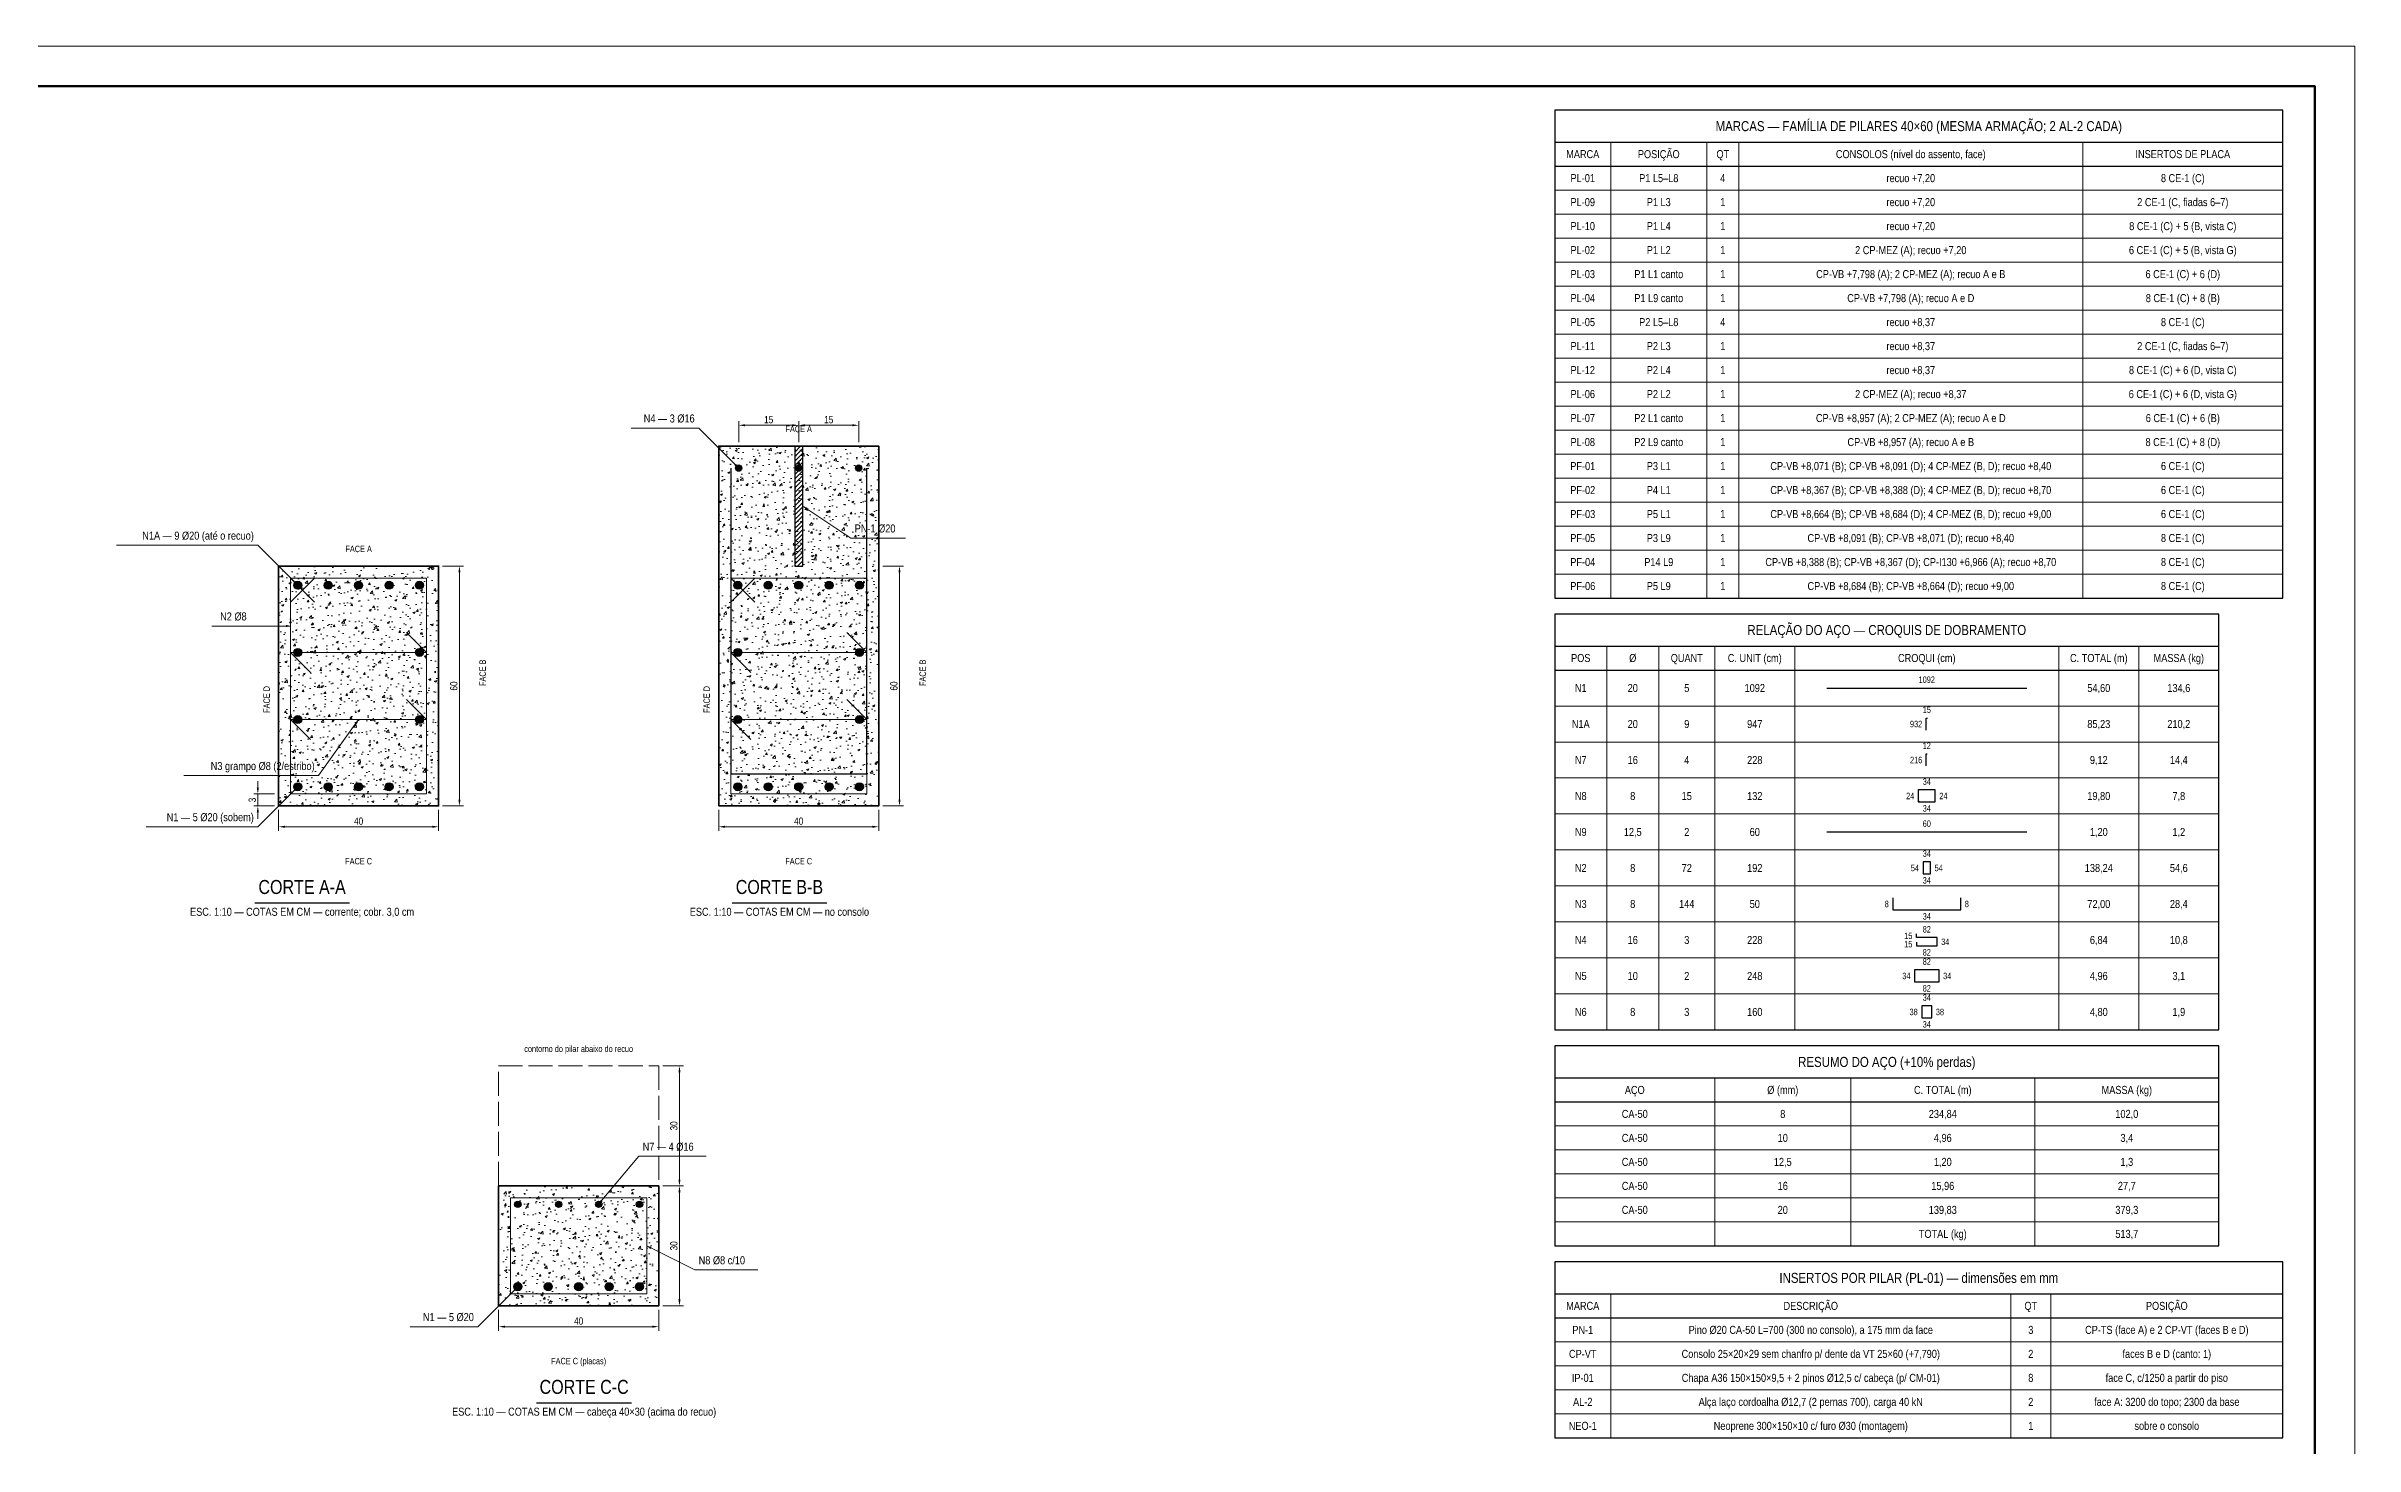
# Model space of a CAD drawing. Header units: millimetres. Extents: x 0 to 1189, y 0 to 841.
# Drawn here: x 612 to 1189, y 491 to 841 of the extents above; entities that cross this region are included whole.
import ezdxf
from ezdxf.enums import TextEntityAlignment as Align

# ---------------------------------------------------------------- set-up
doc = ezdxf.new("R2010")
doc.units = ezdxf.units.MM
doc.header["$LTSCALE"] = 0.5
doc.linetypes.add('ACAD_ISO02W100', pattern=[15, 12, -3])
for name, color, linetype, lineweight in [('ARM_SECAO', 3, 'Continuous', 25), ('ARM_TRANSV', 3, 'Continuous', 18), ('ARMADURA', 3, 'Continuous', 25), ('CARIMBO_FINO', 8, 'Continuous', 18), ('CHAMADA', 7, 'Continuous', 13), ('CORTADO', 7, 'Continuous', 35), ('HACHURA', 8, 'Continuous', 9), ('METALICA', 7, 'Continuous', 25), ('MOLDURA', 7, 'Continuous', 50), ('OCULTA', 8, 'ACAD_ISO02W100', 18), ('TABELA', 7, 'Continuous', 25), ('TABELA_FINA', 8, 'Continuous', 13), ('TEXTO', 7, 'Continuous', 18), ('TITULO', 7, 'Continuous', 25)]:
    doc.layers.add(name, color=color, linetype=linetype, lineweight=lineweight)
doc.layers.add('COTA', color=32, linetype='Continuous', lineweight=13, true_color=0x954a00)
doc.styles.add('ND', font='DejaVuSansCondensed.ttf')
doc.dimstyles.new('ND', dxfattribs={"dimtxt": 1.8, "dimasz": 1.6, "dimexe": 1, "dimexo": 1, "dimgap": 0.5, "dimtad": 1, "dimdec": 0, "dimtxsty": 'ND', "dimcen": 2.5, "dimclrd": 256, "dimclre": 256, "dimclrt": 256, "dimazin": 3, "dimtfac": 1, "dimtmove": 0, "dimatfit": 3, "dimlwd": 13, "dimlwe": 13})

msp = doc.modelspace()

# ---------------------------------------------------------------- hatches: boundary and pattern name
at = {"layer": 'ARM_SECAO'}
h = msp.add_hatch(color=256, dxfattribs=at)
edge = h.paths.add_edge_path()
edge.add_arc((785, 735.5), 0.8, 0, 360)
h = msp.add_hatch(color=256, dxfattribs=at)
edge = h.paths.add_edge_path()
edge.add_arc((800, 735.5), 0.8, 0, 360)
h = msp.add_hatch(color=256, dxfattribs=at)
edge = h.paths.add_edge_path()
edge.add_arc((815, 735.5), 0.8, 0, 360)
h = msp.add_hatch(color=256, dxfattribs=at)
edge = h.paths.add_edge_path()
edge.add_arc((674.8, 706.2), 1, 0, 360)
h = msp.add_hatch(color=256, dxfattribs=at)
edge = h.paths.add_edge_path()
edge.add_arc((682.4, 706.2), 1, 0, 360)
h = msp.add_hatch(color=256, dxfattribs=at)
edge = h.paths.add_edge_path()
edge.add_arc((690, 706.2), 1, 0, 360)
h = msp.add_hatch(color=256, dxfattribs=at)
edge = h.paths.add_edge_path()
edge.add_arc((697.6, 706.2), 1, 0, 360)
h = msp.add_hatch(color=256, dxfattribs=at)
edge = h.paths.add_edge_path()
edge.add_arc((705.2, 706.2), 1, 0, 360)
h = msp.add_hatch(color=256, dxfattribs=at)
edge = h.paths.add_edge_path()
edge.add_arc((784.8, 706.2), 1, 0, 360)
h = msp.add_hatch(color=256, dxfattribs=at)
edge = h.paths.add_edge_path()
edge.add_arc((792.4, 706.2), 1, 0, 360)
h = msp.add_hatch(color=256, dxfattribs=at)
edge = h.paths.add_edge_path()
edge.add_arc((800, 706.2), 1, 0, 360)
h = msp.add_hatch(color=256, dxfattribs=at)
edge = h.paths.add_edge_path()
edge.add_arc((807.6, 706.2), 1, 0, 360)
h = msp.add_hatch(color=256, dxfattribs=at)
edge = h.paths.add_edge_path()
edge.add_arc((815.2, 706.2), 1, 0, 360)
h = msp.add_hatch(color=256, dxfattribs=at)
edge = h.paths.add_edge_path()
edge.add_arc((674.8, 689.4), 1, 0, 360)
h = msp.add_hatch(color=256, dxfattribs=at)
edge = h.paths.add_edge_path()
edge.add_arc((705.2, 689.4), 1, 0, 360)
h = msp.add_hatch(color=256, dxfattribs=at)
edge = h.paths.add_edge_path()
edge.add_arc((784.8, 689.4), 1, 0, 360)
h = msp.add_hatch(color=256, dxfattribs=at)
edge = h.paths.add_edge_path()
edge.add_arc((815.2, 689.4), 1, 0, 360)
h = msp.add_hatch(color=256, dxfattribs=at)
edge = h.paths.add_edge_path()
edge.add_arc((674.8, 672.6), 1, 0, 360)
h = msp.add_hatch(color=256, dxfattribs=at)
edge = h.paths.add_edge_path()
edge.add_arc((705.2, 672.6), 1, 0, 360)
h = msp.add_hatch(color=256, dxfattribs=at)
edge = h.paths.add_edge_path()
edge.add_arc((784.8, 672.6), 1, 0, 360)
h = msp.add_hatch(color=256, dxfattribs=at)
edge = h.paths.add_edge_path()
edge.add_arc((815.2, 672.6), 1, 0, 360)
h = msp.add_hatch(color=256, dxfattribs=at)
edge = h.paths.add_edge_path()
edge.add_arc((674.8, 655.8), 1, 0, 360)
h = msp.add_hatch(color=256, dxfattribs=at)
edge = h.paths.add_edge_path()
edge.add_arc((682.4, 655.8), 1, 0, 360)
h = msp.add_hatch(color=256, dxfattribs=at)
edge = h.paths.add_edge_path()
edge.add_arc((690, 655.8), 1, 0, 360)
h = msp.add_hatch(color=256, dxfattribs=at)
edge = h.paths.add_edge_path()
edge.add_arc((697.6, 655.8), 1, 0, 360)
h = msp.add_hatch(color=256, dxfattribs=at)
edge = h.paths.add_edge_path()
edge.add_arc((705.2, 655.8), 1, 0, 360)
h = msp.add_hatch(color=256, dxfattribs=at)
edge = h.paths.add_edge_path()
edge.add_arc((784.8, 655.8), 1, 0, 360)
h = msp.add_hatch(color=256, dxfattribs=at)
edge = h.paths.add_edge_path()
edge.add_arc((792.4, 655.8), 1, 0, 360)
h = msp.add_hatch(color=256, dxfattribs=at)
edge = h.paths.add_edge_path()
edge.add_arc((800, 655.8), 1, 0, 360)
h = msp.add_hatch(color=256, dxfattribs=at)
edge = h.paths.add_edge_path()
edge.add_arc((807.6, 655.8), 1, 0, 360)
h = msp.add_hatch(color=256, dxfattribs=at)
edge = h.paths.add_edge_path()
edge.add_arc((815.2, 655.8), 1, 0, 360)
h = msp.add_hatch(color=256, dxfattribs=at)
edge = h.paths.add_edge_path()
edge.add_arc((729.8, 551.4), 0.8, 0, 360)
h = msp.add_hatch(color=256, dxfattribs=at)
edge = h.paths.add_edge_path()
edge.add_arc((740, 551.4), 0.8, 0, 360)
h = msp.add_hatch(color=256, dxfattribs=at)
edge = h.paths.add_edge_path()
edge.add_arc((750, 551.4), 0.8, 0, 360)
h = msp.add_hatch(color=256, dxfattribs=at)
edge = h.paths.add_edge_path()
edge.add_arc((760.2, 551.4), 0.8, 0, 360)
h = msp.add_hatch(color=256, dxfattribs=at)
edge = h.paths.add_edge_path()
edge.add_arc((729.8, 530.8), 1, 0, 360)
h = msp.add_hatch(color=256, dxfattribs=at)
edge = h.paths.add_edge_path()
edge.add_arc((737.4, 530.8), 1, 0, 360)
h = msp.add_hatch(color=256, dxfattribs=at)
edge = h.paths.add_edge_path()
edge.add_arc((745, 530.8), 1, 0, 360)
h = msp.add_hatch(color=256, dxfattribs=at)
edge = h.paths.add_edge_path()
edge.add_arc((752.6, 530.8), 1, 0, 360)
h = msp.add_hatch(color=256, dxfattribs=at)
edge = h.paths.add_edge_path()
edge.add_arc((760.2, 530.8), 1, 0, 360)
at = {"layer": 'HACHURA'}
h = msp.add_hatch(dxfattribs=at)
h.set_pattern_fill('AR-CONC', color=256, scale=0.03)
h.paths.add_polyline_path([(780, 651), (820, 651), (820, 741), (780, 741)])
h = msp.add_hatch(dxfattribs=at)
h.set_pattern_fill('ANSI31', color=256, scale=0.25)
h.paths.add_polyline_path([(799, 711), (801, 711), (801, 741), (799, 741)])
h = msp.add_hatch(dxfattribs=at)
h.set_pattern_fill('AR-CONC', color=256, scale=0.03)
h.paths.add_polyline_path([(670, 651), (710, 651), (710, 711), (670, 711)])
h = msp.add_hatch(dxfattribs=at)
h.set_pattern_fill('AR-CONC', color=256, scale=0.03)
h.paths.add_polyline_path([(725, 526), (765, 526), (765, 556), (725, 556)])

# ---------------------------------------------------------------- linework, layer by layer
at = {"layer": 'ARM_SECAO'}
for centre, radius in [((785, 735.5), 0.8), ((800, 735.5), 0.8), ((815, 735.5), 0.8), ((674.8, 706.2), 1), ((682.4, 706.2), 1), ((690, 706.2), 1), ((697.6, 706.2), 1), ((705.2, 706.2), 1), ((784.8, 706.2), 1), ((792.4, 706.2), 1), ((800, 706.2), 1), ((807.6, 706.2), 1), ((815.2, 706.2), 1), ((674.8, 689.4), 1), ((705.2, 689.4), 1), ((784.8, 689.4), 1), ((815.2, 689.4), 1), ((674.8, 672.6), 1), ((705.2, 672.6), 1), ((784.8, 672.6), 1), ((815.2, 672.6), 1), ((674.8, 655.8), 1), ((682.4, 655.8), 1), ((690, 655.8), 1), ((697.6, 655.8), 1), ((705.2, 655.8), 1), ((784.8, 655.8), 1), ((792.4, 655.8), 1), ((800, 655.8), 1), ((807.6, 655.8), 1), ((815.2, 655.8), 1), ((729.8, 551.4), 0.8), ((740, 551.4), 0.8), ((750, 551.4), 0.8), ((760.2, 551.4), 0.8), ((729.8, 530.8), 1), ((737.4, 530.8), 1), ((745, 530.8), 1), ((752.6, 530.8), 1), ((760.2, 530.8), 1)]:
    msp.add_circle(centre, radius, dxfattribs=at)
at = {"layer": 'ARM_TRANSV'}
for p, q in [((673, 689.4), (707, 689.4)), ((783, 689.4), (817, 689.4)), ((673, 672.6), (707, 672.6)), ((783, 672.6), (817, 672.6))]:
    msp.add_line(p, q, dxfattribs=at)
for points in [[(673, 654), (707, 654), (707, 708), (673, 708)], [(783, 654), (817, 654), (817, 708), (783, 708)], [(728, 529), (762, 529), (762, 553), (728, 553)]]:
    msp.add_lwpolyline(points, close=True, dxfattribs=at)
for points in [[(673, 708), (679, 702)], [(679, 708), (673, 702)], [(783, 708), (789, 702)], [(789, 708), (783, 702)], [(707, 689.4), (702, 694.4)], [(817, 689.4), (812, 694.4)], [(673, 689.4), (678, 684.4)], [(783, 689.4), (788, 684.4)], [(707, 672.6), (702, 677.6)], [(817, 672.6), (812, 677.6)], [(673, 672.6), (678, 667.6)], [(783, 672.6), (788, 667.6)]]:
    msp.add_lwpolyline(points, dxfattribs=at)
at = {"layer": 'ARMADURA'}
for points in [[(783, 735.5), (783, 659), (817, 659), (817, 735.5)], [(1057, 680.5), (1107, 680.5)], [(1081.85, 670), (1081.85, 673), (1082.15, 673)], [(1081.875, 661), (1081.875, 664), (1082.125, 664)], [(1079.875, 652), (1084.125, 652), (1084.125, 655), (1079.875, 655), (1079.875, 652), (1080.125, 652.25)], [(1057, 644.5), (1107, 644.5)], [(1081.0556, 634), (1082.9444, 634), (1082.9444, 637), (1081.0556, 637), (1081.0556, 634), (1081.1667, 634.1111)], [(1073.5, 628), (1073.5, 625), (1090.5, 625), (1090.5, 628)], [(1079.398, 616.9184), (1079.398, 616), (1084.602, 616), (1084.602, 618.0816), (1079.398, 618.0816), (1079.398, 619)], [(1078.9118, 607), (1085.0882, 607), (1085.0882, 610), (1078.9118, 610), (1078.9118, 607), (1079.0882, 607.1765)], [(1080.725, 598), (1083.275, 598), (1083.275, 601), (1080.725, 601), (1080.725, 598), (1080.875, 598.15)]]:
    msp.add_lwpolyline(points, dxfattribs=at)
at = {"layer": 'CARIMBO_FINO'}
msp.add_lwpolyline([(0, 0), (1189, 0), (1189, 841), (0, 841)], close=True, dxfattribs=at)
at = {"layer": 'CHAMADA'}
for points in [[(785, 735.5), (775, 745.5), (758.1119, 745.5)], [(801, 726), (813, 718), (826.6611, 718)], [(674.8, 706.2), (664.8, 716.2), (629.4738, 716.2)], [(673, 696), (663, 696), (653.288, 696)], [(690, 672.6), (680, 658.6), (646.2679, 658.6)], [(674.8, 655.8), (664.8, 645.8), (636.9152, 645.8)], [(750, 551.4), (760, 563.4), (776.8881, 563.4)], [(762, 541), (774, 535), (789.8245, 535)], [(729.8, 530.8), (719.8, 520.8), (702.9119, 520.8)]]:
    msp.add_lwpolyline(points, dxfattribs=at)
for points in [[(785, 735.5), (784.3636, 736.5607), (783.9393, 736.1364)], [(801, 726), (801.8321, 725.0847), (802.1649, 725.584)], [(674.8, 706.2), (674.1636, 707.2607), (673.7393, 706.8364)], [(673, 696), (671.8, 696.3), (671.8, 695.7)], [(690, 672.6), (689.0584, 671.7979), (689.5466, 671.4491)], [(674.8, 655.8), (673.7393, 655.1636), (674.1636, 654.7393)], [(750, 551.4), (750.9987, 552.1298), (750.5378, 552.5139)], [(762, 541), (762.9391, 540.195), (763.2075, 540.7317)], [(729.8, 530.8), (728.7393, 530.1636), (729.1636, 529.7393)]]:
    msp.add_solid(points, dxfattribs=at)
at = {"layer": 'CORTADO'}
for points in [[(780, 651), (820, 651), (820, 741), (780, 741)], [(670, 651), (710, 651), (710, 711), (670, 711)], [(725, 526), (765, 526), (765, 556), (725, 556)]]:
    msp.add_lwpolyline(points, close=True, dxfattribs=at)
at = {"layer": 'METALICA'}
msp.add_lwpolyline([(799, 711), (801, 711), (801, 741), (799, 741)], close=True, dxfattribs=at)
at = {"layer": 'MOLDURA'}
msp.add_lwpolyline([(25, 10), (1179, 10), (1179, 831), (25, 831)], close=True, dxfattribs=at)
at = {"layer": 'OCULTA'}
msp.add_lwpolyline([(725, 556), (725, 586), (765, 586), (765, 556)], dxfattribs=at)
at = {"layer": 'TABELA'}
for p, q in [((989, 811), (1171, 811)), ((989, 685), (1155, 685)), ((989, 577), (1155, 577)), ((989, 541), (1155, 541)), ((989, 523), (1171, 523))]:
    msp.add_line(p, q, dxfattribs=at)
for points in [[(989, 817), (1171, 817), (1171, 825), (989, 825)], [(989, 703), (1171, 703), (1171, 825), (989, 825)], [(989, 691), (1155, 691), (1155, 699), (989, 699)], [(989, 595), (1155, 595), (1155, 699), (989, 699)], [(989, 583), (1155, 583), (1155, 591), (989, 591)], [(989, 541), (1155, 541), (1155, 591), (989, 591)], [(989, 529), (1171, 529), (1171, 537), (989, 537)], [(989, 493), (1171, 493), (1171, 537), (989, 537)]]:
    msp.add_lwpolyline(points, close=True, dxfattribs=at)
at = {"layer": 'TABELA_FINA'}
for p, q in [((1003, 817), (1003, 703)), ((1027, 817), (1027, 703)), ((1035, 817), (1035, 703)), ((1121, 817), (1121, 703)), ((989, 805), (1171, 805)), ((989, 799), (1171, 799)), ((989, 793), (1171, 793)), ((989, 787), (1171, 787)), ((989, 781), (1171, 781)), ((989, 775), (1171, 775)), ((989, 769), (1171, 769)), ((989, 763), (1171, 763)), ((989, 757), (1171, 757)), ((989, 751), (1171, 751)), ((989, 745), (1171, 745)), ((989, 739), (1171, 739)), ((989, 733), (1171, 733)), ((989, 727), (1171, 727)), ((989, 721), (1171, 721)), ((989, 715), (1171, 715)), ((989, 709), (1171, 709)), ((989, 703), (1171, 703)), ((1002, 691), (1002, 595)), ((1015, 691), (1015, 595)), ((1029, 691), (1029, 595)), ((1049, 691), (1049, 595)), ((1115, 691), (1115, 595)), ((1135, 691), (1135, 595)), ((989, 676), (1155, 676)), ((989, 667), (1155, 667)), ((989, 658), (1155, 658)), ((989, 649), (1155, 649)), ((989, 640), (1155, 640)), ((989, 631), (1155, 631)), ((989, 622), (1155, 622)), ((989, 613), (1155, 613)), ((989, 604), (1155, 604)), ((989, 595), (1155, 595)), ((1029, 583), (1029, 541)), ((1063, 583), (1063, 541)), ((1109, 583), (1109, 541)), ((989, 571), (1155, 571)), ((989, 565), (1155, 565)), ((989, 559), (1155, 559)), ((989, 553), (1155, 553)), ((989, 547), (1155, 547)), ((1003, 529), (1003, 493)), ((1103, 529), (1103, 493)), ((1113, 529), (1113, 493)), ((989, 517), (1171, 517)), ((989, 511), (1171, 511)), ((989, 505), (1171, 505)), ((989, 499), (1171, 499)), ((989, 493), (1171, 493))]:
    msp.add_line(p, q, dxfattribs=at)
at = {"layer": 'TITULO'}
for p, q in [((664.0547, 626.7435), (687.6756, 626.7435)), ((783.3644, 626.7435), (807.004, 626.7435)), ((734.4944, 501.7435), (758.2419, 501.7435))]:
    msp.add_line(p, q, dxfattribs=at)

# ---------------------------------------------------------------- texts
at = {"layer": 'TEXTO', "style": 'ND'}
for s, p in [('MARCA', (996, 814)), ('POSIÇÃO', (1015, 814)), ('QT', (1031, 814)), ('CONSOLOS (nível do assento, face)', (1078, 814)), ('INSERTOS DE PLACA', (1146, 814)), ('PL-01', (996, 808)), ('P1 L5–L8', (1015, 808)), ('4', (1031, 808)), ('recuo +7,20', (1078, 808)), ('8 CE-1 (C)', (1146, 808)), ('PL-09', (996, 802)), ('P1 L3', (1015, 802)), ('1', (1031, 802)), ('recuo +7,20', (1078, 802)), ('2 CE-1 (C, fiadas 6–7)', (1146, 802)), ('PL-10', (996, 796)), ('P1 L4', (1015, 796)), ('1', (1031, 796)), ('recuo +7,20', (1078, 796)), ('8 CE-1 (C) + 5 (B, vista C)', (1146, 796)), ('PL-02', (996, 790)), ('P1 L2', (1015, 790)), ('1', (1031, 790)), ('2 CP-MEZ (A); recuo +7,20', (1078, 790)), ('6 CE-1 (C) + 5 (B, vista G)', (1146, 790)), ('PL-03', (996, 784)), ('P1 L1 canto', (1015, 784)), ('1', (1031, 784)), ('CP-VB +7,798 (A); 2 CP-MEZ (A); recuo A e B', (1078, 784)), ('6 CE-1 (C) + 6 (D)', (1146, 784)), ('CP-VB +7,798 (A); recuo A e D', (1078, 778)), ('8 CE-1 (C) + 8 (B)', (1146, 778)), ('PL-04', (996, 778)), ('P1 L9 canto', (1015, 778)), ('1', (1031, 778)), ('PL-05', (996, 772)), ('P2 L5–L8', (1015, 772)), ('4', (1031, 772)), ('recuo +8,37', (1078, 772)), ('8 CE-1 (C)', (1146, 772)), ('PL-11', (996, 766)), ('P2 L3', (1015, 766)), ('1', (1031, 766)), ('recuo +8,37', (1078, 766)), ('2 CE-1 (C, fiadas 6–7)', (1146, 766)), ('PL-12', (996, 760)), ('P2 L4', (1015, 760)), ('1', (1031, 760)), ('recuo +8,37', (1078, 760)), ('8 CE-1 (C) + 6 (D, vista C)', (1146, 760)), ('PL-06', (996, 754)), ('P2 L2', (1015, 754)), ('1', (1031, 754)), ('2 CP-MEZ (A); recuo +8,37', (1078, 754)), ('6 CE-1 (C) + 6 (D, vista G)', (1146, 754)), ('PL-07', (996, 748)), ('P2 L1 canto', (1015, 748)), ('1', (1031, 748)), ('CP-VB +8,957 (A); 2 CP-MEZ (A); recuo A e D', (1078, 748)), ('6 CE-1 (C) + 6 (B)', (1146, 748)), ('PL-08', (996, 742)), ('P2 L9 canto', (1015, 742)), ('1', (1031, 742)), ('CP-VB +8,957 (A); recuo A e B', (1078, 742)), ('8 CE-1 (C) + 8 (D)', (1146, 742)), ('PF-01', (996, 736)), ('P3 L1', (1015, 736)), ('1', (1031, 736)), ('CP-VB +8,071 (B); CP-VB +8,091 (D); 4 CP-MEZ (B, D); recuo +8,40', (1078, 736)), ('6 CE-1 (C)', (1146, 736)), ('PF-02', (996, 730)), ('P4 L1', (1015, 730)), ('1', (1031, 730)), ('CP-VB +8,367 (B); CP-VB +8,388 (D); 4 CP-MEZ (B, D); recuo +8,70', (1078, 730)), ('6 CE-1 (C)', (1146, 730)), ('PF-03', (996, 724)), ('P5 L1', (1015, 724)), ('1', (1031, 724)), ('CP-VB +8,664 (B); CP-VB +8,684 (D); 4 CP-MEZ (B, D); recuo +9,00', (1078, 724)), ('6 CE-1 (C)', (1146, 724)), ('PF-05', (996, 718)), ('P3 L9', (1015, 718)), ('1', (1031, 718)), ('CP-VB +8,091 (B); CP-VB +8,071 (D); recuo +8,40', (1078, 718)), ('8 CE-1 (C)', (1146, 718)), ('PF-04', (996, 712)), ('P14 L9', (1015, 712)), ('1', (1031, 712)), ('CP-VB +8,388 (B); CP-VB +8,367 (D); CP-I130 +6,966 (A); recuo +8,70', (1078, 712)), ('8 CE-1 (C)', (1146, 712)), ('PF-06', (996, 706)), ('P5 L9', (1015, 706)), ('1', (1031, 706)), ('CP-VB +8,684 (B); CP-VB +8,664 (D); recuo +9,00', (1078, 706)), ('8 CE-1 (C)', (1146, 706)), ('POS', (995.5, 688)), ('Ø', (1008.5, 688)), ('QUANT', (1022, 688)), ('C. UNIT (cm)', (1039, 688)), ('CROQUI (cm)', (1082, 688)), ('C. TOTAL (m)', (1125, 688)), ('MASSA (kg)', (1145, 688)), ('N1', (995.5, 680.5)), ('20', (1008.5, 680.5)), ('5', (1022, 680.5)), ('1092', (1039, 680.5)), ('54,60', (1125, 680.5)), ('134,6', (1145, 680.5)), ('N1A', (995.5, 671.5)), ('20', (1008.5, 671.5)), ('9', (1022, 671.5)), ('947', (1039, 671.5)), ('85,23', (1125, 671.5)), ('210,2', (1145, 671.5)), ('N7', (995.5, 662.5)), ('16', (1008.5, 662.5)), ('4', (1022, 662.5)), ('228', (1039, 662.5)), ('9,12', (1125, 662.5)), ('14,4', (1145, 662.5)), ('N8', (995.5, 653.5)), ('8', (1008.5, 653.5)), ('15', (1022, 653.5)), ('132', (1039, 653.5)), ('19,80', (1125, 653.5)), ('7,8', (1145, 653.5)), ('N9', (995.5, 644.5)), ('12,5', (1008.5, 644.5)), ('2', (1022, 644.5)), ('60', (1039, 644.5)), ('1,20', (1125, 644.5)), ('1,2', (1145, 644.5)), ('N2', (995.5, 635.5)), ('8', (1008.5, 635.5)), ('72', (1022, 635.5)), ('192', (1039, 635.5)), ('138,24', (1125, 635.5)), ('54,6', (1145, 635.5)), ('N3', (995.5, 626.5)), ('8', (1008.5, 626.5)), ('144', (1022, 626.5)), ('50', (1039, 626.5)), ('72,00', (1125, 626.5)), ('28,4', (1145, 626.5)), ('N4', (995.5, 617.5)), ('16', (1008.5, 617.5)), ('3', (1022, 617.5)), ('228', (1039, 617.5)), ('6,84', (1125, 617.5)), ('10,8', (1145, 617.5)), ('N5', (995.5, 608.5)), ('10', (1008.5, 608.5)), ('2', (1022, 608.5)), ('248', (1039, 608.5)), ('4,96', (1125, 608.5)), ('3,1', (1145, 608.5)), ('N6', (995.5, 599.5)), ('8', (1008.5, 599.5)), ('3', (1022, 599.5)), ('160', (1039, 599.5)), ('4,80', (1125, 599.5)), ('1,9', (1145, 599.5)), ('AÇO', (1009, 580)), ('Ø (mm)', (1046, 580)), ('C. TOTAL (m)', (1086, 580)), ('MASSA (kg)', (1132, 580)), ('CA-50', (1009, 574)), ('8', (1046, 574)), ('234,84', (1086, 574)), ('102,0', (1132, 574)), ('CA-50', (1009, 568)), ('10', (1046, 568)), ('4,96', (1086, 568)), ('3,4', (1132, 568)), ('CA-50', (1009, 562)), ('12,5', (1046, 562)), ('1,20', (1086, 562)), ('1,3', (1132, 562)), ('CA-50', (1009, 556)), ('16', (1046, 556)), ('15,96', (1086, 556)), ('27,7', (1132, 556)), ('CA-50', (1009, 550)), ('20', (1046, 550)), ('139,83', (1086, 550)), ('379,3', (1132, 550)), ('TOTAL (kg)', (1086, 544)), ('513,7', (1132, 544)), ('MARCA', (996, 526)), ('DESCRIÇÃO', (1053, 526)), ('QT', (1108, 526)), ('POSIÇÃO', (1142, 526)), ('PN-1', (996, 520)), ('Pino Ø20 CA-50 L=700 (300 no consolo), a 175 mm da face', (1053, 520)), ('3', (1108, 520)), ('CP-TS (face A) e 2 CP-VT (faces B e D)', (1142, 520)), ('CP-VT', (996, 514)), ('Consolo 25×20×29 sem chanfro p/ dente da VT 25×60 (+7,790)', (1053, 514)), ('2', (1108, 514)), ('faces B e D (canto: 1)', (1142, 514)), ('IP-01', (996, 508)), ('Chapa A36 150×150×9,5 + 2 pinos Ø12,5 c/ cabeça (p/ CM-01)', (1053, 508)), ('8', (1108, 508)), ('face C, c/1250 a partir do piso', (1142, 508)), ('AL-2', (996, 502)), ('Alça laço cordoalha Ø12,7 (2 pernas 700), carga 40 kN', (1053, 502)), ('2', (1108, 502)), ('face A: 3200 do topo; 2300 da base', (1142, 502)), ('NEO-1', (996, 496)), ('Neoprene 300×150×10 c/ furo Ø30 (montagem)', (1053, 496)), ('1', (1108, 496)), ('sobre o consolo', (1142, 496))]:
    msp.add_text(s, height=2, dxfattribs=at).set_placement(p, align=Align.MIDDLE_CENTER)
for s, p in [('N4 — 3 Ø16', (774, 746.3)), ('N1A — 9 Ø20 (até o recuo)', (663.8, 717)), ('N2 Ø8', (662, 696.8)), ('N3 grampo Ø8 (2/estribo)', (679, 659.4)), ('N1 — 5 Ø20 (sobem)', (663.8, 646.6)), ('N1 — 5 Ø20', (718.8, 521.6))]:
    msp.add_text(s, height=2, dxfattribs=at).set_placement(p, align=Align.BOTTOM_RIGHT)
for s, height, p in [('FACE A', 1.6, (800, 744)), ('FACE A', 1.6, (690, 714)), ('1092', 1.6, (1082, 681.3)), ('15', 1.6, (1082, 673.8)), ('12', 1.6, (1082, 664.8)), ('34', 1.6, (1082, 655.8)), ('60', 1.6, (1082, 645.3)), ('34', 1.6, (1082, 637.8)), ('ESC. 1:10 — COTAS EM CM — corrente; cobr. 3,0 cm', 2, (675.8652, 622.9435)), ('ESC. 1:10 — COTAS EM CM — no consolo', 2, (795.1842, 622.9435)), ('82', 1.6, (1082, 618.8816)), ('82', 1.6, (1082, 610.8)), ('34', 1.6, (1082, 601.8)), ('contorno do pilar abaixo do recuo', 1.6, (745, 589)), ('ESC. 1:10 — COTAS EM CM — cabeça 40×30 (acima do recuo)', 2, (746.3682, 497.9435))]:
    msp.add_text(s, height=height, dxfattribs=at).set_placement(p, align=Align.BOTTOM_CENTER)
for s, p in [('PN-1 Ø20', (814, 718.8)), ('N7 — 4 Ø16', (761, 564.2)), ('N8 Ø8 c/10', (775, 535.8))]:
    msp.add_text(s, height=2, dxfattribs=at).set_placement(p, align=Align.BOTTOM_LEFT)
for p in [(721, 681), (831, 681)]:
    msp.add_text('FACE B', height=1.6, rotation=90, dxfattribs=at).set_placement(p, align=Align.MIDDLE_LEFT)
for p in [(667, 681), (777, 681)]:
    msp.add_text('FACE D', height=1.6, rotation=90, dxfattribs=at).set_placement(p, align=Align.MIDDLE_RIGHT)
for s, p in [('932', (1080.85, 671.5)), ('216', (1080.875, 662.5)), ('24', (1078.875, 653.5)), ('54', (1080.0556, 635.5)), ('8', (1072.5, 626.5)), ('15', (1078.398, 618.5408)), ('15', (1078.398, 616.4592)), ('34', (1077.9118, 608.5)), ('38', (1079.725, 599.5))]:
    msp.add_text(s, height=1.6, dxfattribs=at).set_placement(p, align=Align.MIDDLE_RIGHT)
for s, p in [('24', (1085.125, 653.5)), ('54', (1083.9444, 635.5)), ('8', (1091.5, 626.5)), ('34', (1085.602, 617.0408)), ('34', (1086.0882, 608.5)), ('38', (1084.275, 599.5))]:
    msp.add_text(s, height=1.6, dxfattribs=at).set_placement(p, align=Align.MIDDLE_LEFT)
for s, p in [('34', (1082, 651.2)), ('FACE C', (690, 638)), ('FACE C', (800, 638)), ('34', (1082, 633.2)), ('34', (1082, 624.2)), ('82', (1082, 615.2)), ('82', (1082, 606.2)), ('34', (1082, 597.2)), ('FACE C (placas)', (745, 513))]:
    msp.add_text(s, height=1.6, dxfattribs=at).set_placement(p, align=Align.TOP_CENTER)
at = {"layer": 'TITULO', "style": 'ND'}
for s, p in [('MARCAS — FAMÍLIA DE PILARES 40×60 (MESMA ARMAÇÃO; 2 AL-2 CADA)', (1080, 821)), ('RELAÇÃO DO AÇO — CROQUIS DE DOBRAMENTO', (1072, 695)), ('RESUMO DO AÇO (+10% perdas)', (1072, 587)), ('INSERTOS POR PILAR (PL-01) — dimensões em mm', (1080, 533))]:
    msp.add_text(s, height=2.5, dxfattribs=at).set_placement(p, align=Align.MIDDLE_CENTER)
for s, p in [('CORTE A-A', (675.8652, 627.9435)), ('CORTE B-B', (795.1842, 627.9435)), ('CORTE C-C', (746.3682, 502.9435))]:
    msp.add_text(s, height=3.5, dxfattribs=at).set_placement(p, align=Align.BOTTOM_CENTER)

# ---------------------------------------------------------------- dimensions: what is measured, and where the dimension line sits
at = {"layer": 'COTA'}
for base, p1, p2 in [((785, 746.2), (785, 741), (800, 741)), ((800, 746.2), (800, 741), (815, 741)), ((670, 645.8), (670, 651), (710, 651)), ((780, 645.8), (780, 651), (820, 651)), ((725, 520.8), (725, 526), (765, 526))]:
    msp.add_linear_dim(base=base, p1=p1, p2=p2, dimstyle='ND', override={"dimdec": 1, "dimlfac": 1, "dimzin": 8}, dxfattribs=at).render()
for base, p1, p2 in [((715.2, 651), (710, 651), (710, 711)), ((825.2, 651), (820, 651), (820, 711)), ((664.8, 651), (670, 651), (670, 654)), ((770.2, 556), (765, 556), (765, 586)), ((770.2, 526), (765, 526), (765, 556))]:
    msp.add_linear_dim(base=base, p1=p1, p2=p2, angle=90, dimstyle='ND', override={"dimdec": 1, "dimlfac": 1, "dimzin": 8}, dxfattribs=at).render()

doc.saveas('drawing.dxf')
